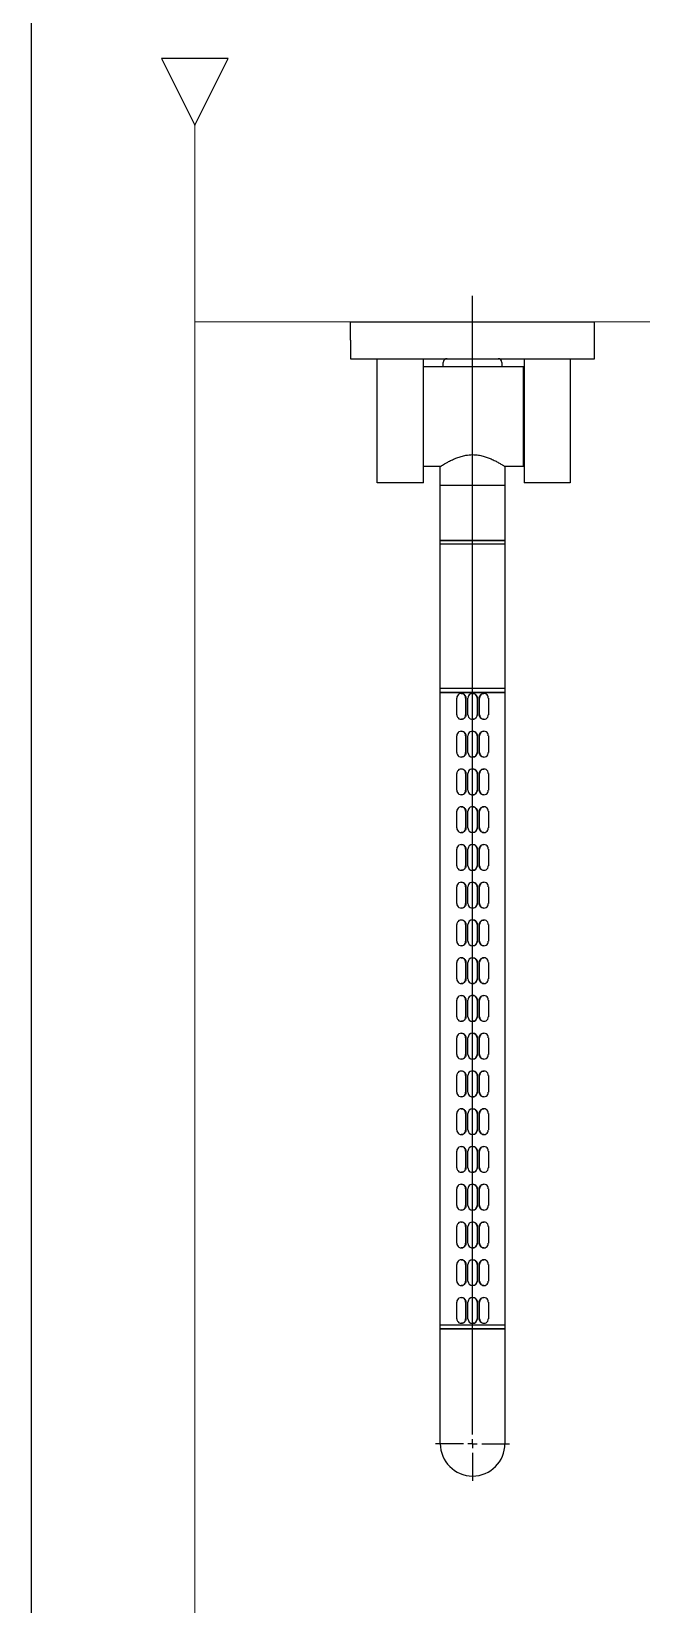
# Model space of a CAD drawing. Header units: millimetres. Extents: x 0 to 4679, y -4094 to -981.
# Drawn here: x 2519 to 2849, y -2402 to -1552 of the extents above; entities that cross this region are included whole.
import ezdxf
from ezdxf.lldxf.tags import DXFTag

# ---------------------------------------------------------------- set-up
doc = ezdxf.new("R2010")
doc.units = ezdxf.units.MM
for name, color, linetype in [('내부선 및 부속', 4, 'Continuous'), ('도각라인', 7, 'Continuous'), ('외형선', 3, 'Continuous'), ('중심선', 1, 'DASHED')]:
    doc.layers.add(name, color=color, linetype=linetype)
tags = doc.linetypes.add('DASHDOT', pattern=[70, 31, -13, 13, -13]).pattern_tags.tags
tags[10:11] = [DXFTag(74, 4), DXFTag(75, 0), DXFTag(340, '0'), DXFTag(46, 0.0), DXFTag(50, 0.0), DXFTag(44, 0.0), DXFTag(45, 0.0)]
tags[8:9] = [DXFTag(74, 4), DXFTag(75, 0), DXFTag(340, '0'), DXFTag(46, 0.0), DXFTag(50, 0.0), DXFTag(44, 0.0), DXFTag(45, 0.0)]
tags[6:7] = [DXFTag(74, 4), DXFTag(75, 0), DXFTag(340, '0'), DXFTag(46, 0.0), DXFTag(50, 0.0), DXFTag(44, 0.0), DXFTag(45, 0.0)]
tags[4:5] = [DXFTag(74, 4), DXFTag(75, 0), DXFTag(340, '0'), DXFTag(46, 0.0), DXFTag(50, 0.0), DXFTag(44, 0.0), DXFTag(45, 0.0)]
tags = doc.linetypes.add('DASHED', pattern=[25.72, 12.86, -12.86]).pattern_tags.tags
tags[6:7] = [DXFTag(74, 4), DXFTag(75, 0), DXFTag(340, '0'), DXFTag(46, 0.0), DXFTag(50, 0.0), DXFTag(44, 0.0), DXFTag(45, 0.0)]
tags[4:5] = [DXFTag(74, 4), DXFTag(75, 0), DXFTag(340, '0'), DXFTag(46, 0.0), DXFTag(50, 0.0), DXFTag(44, 0.0), DXFTag(45, 0.0)]

msp = doc.modelspace()

# ---------------------------------------------------------------- linework, layer by layer
at = {"layer": '내부선 및 부속', "linetype": 'Continuous'}
for p, q in [((2691.91, -1718.6), (2691.91, -1708.6)), ((2691.91, -1708.6), (2823.91, -1708.6)), ((2823.91, -1718.6), (2823.91, -1708.6)), ((2691.91, -1718.6), (2691.91, -1728.6)), ((2823.91, -1728.6), (2823.91, -1718.6)), ((2691.91, -1728.6), (2823.91, -1728.6)), ((2706.41, -1759.9), (2706.41, -1729.1)), ((2731.41, -1728.9), (2706.61, -1728.9)), ((2707.11, -1728.6), (2707.11, -1728.9)), ((2708.51, -1728.6), (2708.51, -1728.9)), ((2716.51, -1728.9), (2716.51, -1728.6)), ((2727.11, -1728.9), (2727.11, -1728.6)), ((2728.11, -1728.6), (2728.11, -1728.9)), ((2729.11, -1728.9), (2729.11, -1728.6)), ((2731.41, -1729.1), (2731.41, -1728.9)), ((2731.41, -1759.9), (2731.41, -1729.1)), ((2731.41, -1732.9), (2785.51, -1732.9)), ((2742.16, -1732.9), (2742.16, -1730.6)), ((2773.86, -1730.6), (2773.86, -1732.9)), ((2785.51, -1786.9), (2785.51, -1732.9)), ((2810.61, -1728.9), (2785.81, -1728.9)), ((2785.81, -1728.9), (2785.81, -1729.1)), ((2785.81, -1729.1), (2785.81, -1759.9)), ((2788.11, -1728.6), (2788.11, -1728.9)), ((2789.11, -1728.9), (2789.11, -1728.6)), ((2790.11, -1728.6), (2790.11, -1728.9)), ((2800.71, -1728.9), (2800.71, -1728.6)), ((2808.71, -1728.6), (2808.71, -1728.9)), ((2810.11, -1728.6), (2810.11, -1728.9)), ((2810.81, -1729.1), (2810.81, -1759.9)), ((2785.51, -1737.4), (2785.81, -1737.4)), ((2706.41, -1795.65), (2706.41, -1759.9)), ((2731.41, -1795.65), (2731.41, -1759.9)), ((2785.81, -1759.9), (2785.81, -1795.65)), ((2810.81, -1759.9), (2810.81, -1795.65)), ((2785.81, -1782.4), (2785.51, -1782.4)), ((2740.52, -1786.9), (2731.41, -1786.9)), ((2740.51, -1796.9), (2740.51, -1786.89)), ((2785.51, -1786.9), (2775.48, -1786.9)), ((2775.51, -1786.88), (2775.51, -1796.9)), ((2731.41, -1795.65), (2706.41, -1795.65)), ((2740.51, -1797.1), (2740.51, -1796.9)), ((2740.51, -1796.9), (2758.01, -1796.9)), ((2740.51, -1826.9), (2740.51, -1797.1)), ((2758.01, -1796.9), (2775.51, -1796.9)), ((2775.51, -1796.9), (2775.51, -1797.1)), ((2775.51, -1797.1), (2775.51, -1826.9)), ((2810.81, -1795.65), (2785.81, -1795.65)), ((2740.51, -1828.9), (2740.51, -1826.9)), ((2775.51, -1826.9), (2740.51, -1826.9)), ((2740.51, -1826.9), (2758.89, -1826.9)), ((2758.89, -1826.9), (2775.51, -1826.9)), ((2775.51, -1826.9), (2775.51, -1828.9)), ((2740.51, -1906.9), (2740.51, -1828.9)), ((2775.51, -1828.9), (2740.51, -1828.9)), ((2775.51, -1828.9), (2775.51, -1906.9)), ((2740.51, -1908.9), (2740.51, -1906.9)), ((2775.51, -1906.9), (2740.51, -1906.9)), ((2740.51, -2250.9), (2740.51, -1908.9)), ((2775.51, -1908.9), (2740.51, -1908.9)), ((2740.51, -1908.9), (2758, -1908.9)), ((2749.5, -1921), (2749.5, -1912)), ((2751.84, -1909.5), (2752.02, -1909.5)), ((2754.19, -1912), (2754.19, -1921)), ((2754.43, -1912), (2754.43, -1921)), ((2755.5, -1921), (2755.5, -1912)), ((2758, -1908.9), (2775.51, -1908.9)), ((2758, -1909.5), (2758, -1909.5)), ((2760.5, -1912), (2760.5, -1921)), ((2760.5, -1912), (2760.5, -1921)), ((2761.58, -1921), (2761.58, -1912)), ((2761.81, -1921), (2761.81, -1912)), ((2763.98, -1909.5), (2764.16, -1909.5)), ((2766.51, -1912), (2766.51, -1921)), ((2775.51, -1906.9), (2775.51, -1908.9)), ((2775.51, -1908.9), (2775.51, -2250.9)), ((2752.02, -1923.5), (2751.84, -1923.5)), ((2758, -1923.5), (2758, -1923.5)), ((2764.16, -1923.5), (2763.98, -1923.5)), ((2749.5, -1941.4), (2749.5, -1932.4)), ((2751.84, -1929.9), (2752.02, -1929.9)), ((2754.19, -1932.4), (2754.19, -1941.4)), ((2754.43, -1932.4), (2754.43, -1941.4)), ((2755.5, -1941.4), (2755.5, -1932.4)), ((2758, -1929.9), (2758, -1929.9)), ((2760.5, -1932.4), (2760.5, -1941.4)), ((2760.5, -1932.4), (2760.5, -1941.4)), ((2761.58, -1941.4), (2761.58, -1932.4)), ((2761.81, -1941.4), (2761.81, -1932.4)), ((2763.98, -1929.9), (2764.16, -1929.9)), ((2766.51, -1932.4), (2766.51, -1941.4)), ((2752.02, -1943.9), (2751.84, -1943.9)), ((2758, -1943.9), (2758, -1943.9)), ((2764.16, -1943.9), (2763.98, -1943.9)), ((2749.5, -1961.8), (2749.5, -1952.8)), ((2751.84, -1950.3), (2752.02, -1950.3)), ((2754.19, -1952.8), (2754.19, -1961.8)), ((2754.43, -1952.8), (2754.43, -1961.8)), ((2755.5, -1961.8), (2755.5, -1952.8)), ((2758, -1950.3), (2758, -1950.3)), ((2760.5, -1952.8), (2760.5, -1961.8)), ((2760.5, -1952.8), (2760.5, -1961.8)), ((2761.58, -1961.8), (2761.58, -1952.8)), ((2761.81, -1961.8), (2761.81, -1952.8)), ((2763.98, -1950.3), (2764.16, -1950.3)), ((2766.51, -1952.8), (2766.51, -1961.8)), ((2752.02, -1964.3), (2751.84, -1964.3)), ((2751.84, -1970.7), (2752.02, -1970.7)), ((2758, -1964.3), (2758, -1964.3)), ((2758, -1970.7), (2758, -1970.7)), ((2764.16, -1964.3), (2763.98, -1964.3)), ((2763.98, -1970.7), (2764.16, -1970.7)), ((2749.5, -1982.2), (2749.5, -1973.2)), ((2754.19, -1973.2), (2754.19, -1982.2)), ((2754.43, -1973.2), (2754.43, -1982.2)), ((2755.5, -1982.2), (2755.5, -1973.2)), ((2760.5, -1973.2), (2760.5, -1982.2)), ((2760.5, -1973.2), (2760.5, -1982.2)), ((2761.58, -1982.2), (2761.58, -1973.2)), ((2761.81, -1982.2), (2761.81, -1973.2)), ((2766.51, -1973.2), (2766.51, -1982.2)), ((2752.02, -1984.7), (2751.84, -1984.7)), ((2758, -1984.7), (2758, -1984.7)), ((2764.16, -1984.7), (2763.98, -1984.7)), ((2749.5, -2002.6), (2749.5, -1993.6)), ((2751.84, -1991.1), (2752.02, -1991.1)), ((2754.19, -1993.6), (2754.19, -2002.6)), ((2754.43, -1993.6), (2754.43, -2002.6)), ((2755.5, -2002.6), (2755.5, -1993.6)), ((2758, -1991.1), (2758, -1991.1)), ((2760.5, -1993.6), (2760.5, -2002.6)), ((2760.5, -1993.6), (2760.5, -2002.6)), ((2761.58, -2002.6), (2761.58, -1993.6)), ((2761.81, -2002.6), (2761.81, -1993.6)), ((2763.98, -1991.1), (2764.16, -1991.1)), ((2766.51, -1993.6), (2766.51, -2002.6)), ((2752.02, -2005.1), (2751.84, -2005.1)), ((2758, -2005.1), (2758, -2005.1)), ((2764.16, -2005.1), (2763.98, -2005.1)), ((2749.5, -2023), (2749.5, -2014)), ((2751.84, -2011.5), (2752.02, -2011.5)), ((2754.19, -2014), (2754.19, -2023)), ((2754.43, -2014), (2754.43, -2023)), ((2755.5, -2023), (2755.5, -2014)), ((2758, -2011.5), (2758, -2011.5)), ((2760.5, -2014), (2760.5, -2023)), ((2760.5, -2014), (2760.5, -2023)), ((2761.58, -2023), (2761.58, -2014)), ((2761.81, -2023), (2761.81, -2014)), ((2763.98, -2011.5), (2764.16, -2011.5)), ((2766.51, -2014), (2766.51, -2023)), ((2752.02, -2025.5), (2751.84, -2025.5)), ((2758, -2025.5), (2758, -2025.5)), ((2764.16, -2025.5), (2763.98, -2025.5)), ((2749.5, -2043.4), (2749.5, -2034.4)), ((2751.84, -2031.9), (2752.02, -2031.9)), ((2754.19, -2034.4), (2754.19, -2043.4)), ((2754.43, -2034.4), (2754.43, -2043.4)), ((2755.5, -2043.4), (2755.5, -2034.4)), ((2758, -2031.9), (2758, -2031.9)), ((2760.5, -2034.4), (2760.5, -2043.4)), ((2760.5, -2034.4), (2760.5, -2043.4)), ((2761.58, -2043.4), (2761.58, -2034.4)), ((2761.81, -2043.4), (2761.81, -2034.4)), ((2763.98, -2031.9), (2764.16, -2031.9)), ((2766.51, -2034.4), (2766.51, -2043.4)), ((2752.02, -2045.9), (2751.84, -2045.9)), ((2758, -2045.9), (2758, -2045.9)), ((2764.16, -2045.9), (2763.98, -2045.9)), ((2749.5, -2063.8), (2749.5, -2054.8)), ((2751.84, -2052.3), (2752.02, -2052.3)), ((2754.19, -2054.8), (2754.19, -2063.8)), ((2754.43, -2054.8), (2754.43, -2063.8)), ((2755.5, -2063.8), (2755.5, -2054.8)), ((2758, -2052.3), (2758, -2052.3)), ((2760.5, -2054.8), (2760.5, -2063.8)), ((2760.5, -2054.8), (2760.5, -2063.8)), ((2761.58, -2063.8), (2761.58, -2054.8)), ((2761.81, -2063.8), (2761.81, -2054.8)), ((2763.98, -2052.3), (2764.16, -2052.3)), ((2766.51, -2054.8), (2766.51, -2063.8)), ((2752.02, -2066.3), (2751.84, -2066.3)), ((2751.84, -2072.7), (2752.02, -2072.7)), ((2758, -2066.3), (2758, -2066.3)), ((2758, -2072.7), (2758, -2072.7)), ((2764.16, -2066.3), (2763.98, -2066.3)), ((2763.98, -2072.7), (2764.16, -2072.7)), ((2749.5, -2084.2), (2749.5, -2075.2)), ((2754.19, -2075.2), (2754.19, -2084.2)), ((2754.43, -2075.2), (2754.43, -2084.2)), ((2755.5, -2084.2), (2755.5, -2075.2)), ((2760.5, -2075.2), (2760.5, -2084.2)), ((2760.5, -2075.2), (2760.5, -2084.2)), ((2761.58, -2084.2), (2761.58, -2075.2)), ((2761.81, -2084.2), (2761.81, -2075.2)), ((2766.51, -2075.2), (2766.51, -2084.2)), ((2752.02, -2086.7), (2751.84, -2086.7)), ((2758, -2086.7), (2758, -2086.7)), ((2764.16, -2086.7), (2763.98, -2086.7)), ((2749.5, -2104.6), (2749.5, -2095.6)), ((2751.84, -2093.1), (2752.02, -2093.1)), ((2754.19, -2095.6), (2754.19, -2104.6)), ((2754.43, -2095.6), (2754.43, -2104.6)), ((2755.5, -2104.6), (2755.5, -2095.6)), ((2758, -2093.1), (2758, -2093.1)), ((2760.5, -2095.6), (2760.5, -2104.6)), ((2760.5, -2095.6), (2760.5, -2104.6)), ((2761.58, -2104.6), (2761.58, -2095.6)), ((2761.81, -2104.6), (2761.81, -2095.6)), ((2763.98, -2093.1), (2764.16, -2093.1)), ((2766.51, -2095.6), (2766.51, -2104.6)), ((2752.02, -2107.1), (2751.84, -2107.1)), ((2758, -2107.1), (2758, -2107.1)), ((2764.16, -2107.1), (2763.98, -2107.1)), ((2749.5, -2125), (2749.5, -2116)), ((2751.84, -2113.5), (2752.02, -2113.5)), ((2754.19, -2116), (2754.19, -2125)), ((2754.43, -2116), (2754.43, -2125)), ((2755.5, -2125), (2755.5, -2116)), ((2758, -2113.5), (2758, -2113.5)), ((2760.5, -2116), (2760.5, -2125)), ((2760.5, -2116), (2760.5, -2125)), ((2761.58, -2125), (2761.58, -2116)), ((2761.81, -2125), (2761.81, -2116)), ((2763.98, -2113.5), (2764.16, -2113.5)), ((2766.51, -2116), (2766.51, -2125)), ((2752.02, -2127.5), (2751.84, -2127.5)), ((2758, -2127.5), (2758, -2127.5)), ((2764.16, -2127.5), (2763.98, -2127.5)), ((2749.5, -2145.4), (2749.5, -2136.4)), ((2751.84, -2133.9), (2752.02, -2133.9)), ((2754.19, -2136.4), (2754.19, -2145.4)), ((2754.43, -2136.4), (2754.43, -2145.4)), ((2755.5, -2145.4), (2755.5, -2136.4)), ((2758, -2133.9), (2758, -2133.9)), ((2760.5, -2136.4), (2760.5, -2145.4)), ((2760.5, -2136.4), (2760.5, -2145.4)), ((2761.58, -2145.4), (2761.58, -2136.4)), ((2761.81, -2145.4), (2761.81, -2136.4)), ((2763.98, -2133.9), (2764.16, -2133.9)), ((2766.51, -2136.4), (2766.51, -2145.4)), ((2752.02, -2147.9), (2751.84, -2147.9)), ((2758, -2147.9), (2758, -2147.9)), ((2764.16, -2147.9), (2763.98, -2147.9)), ((2749.5, -2165.8), (2749.5, -2156.8)), ((2751.84, -2154.3), (2752.02, -2154.3)), ((2754.19, -2156.8), (2754.19, -2165.8)), ((2754.43, -2156.8), (2754.43, -2165.8)), ((2755.5, -2165.8), (2755.5, -2156.8)), ((2758, -2154.3), (2758, -2154.3)), ((2760.5, -2156.8), (2760.5, -2165.8)), ((2760.5, -2156.8), (2760.5, -2165.8)), ((2761.58, -2165.8), (2761.58, -2156.8)), ((2761.81, -2165.8), (2761.81, -2156.8)), ((2763.98, -2154.3), (2764.16, -2154.3)), ((2766.51, -2156.8), (2766.51, -2165.8)), ((2752.02, -2168.3), (2751.84, -2168.3)), ((2751.84, -2174.7), (2752.02, -2174.7)), ((2758, -2168.3), (2758, -2168.3)), ((2758, -2174.7), (2758, -2174.7)), ((2764.16, -2168.3), (2763.98, -2168.3)), ((2763.98, -2174.7), (2764.16, -2174.7)), ((2749.5, -2186.2), (2749.5, -2177.2)), ((2754.19, -2177.2), (2754.19, -2186.2)), ((2754.43, -2177.2), (2754.43, -2186.2)), ((2755.5, -2186.2), (2755.5, -2177.2)), ((2760.5, -2177.2), (2760.5, -2186.2)), ((2760.5, -2177.2), (2760.5, -2186.2)), ((2761.58, -2186.2), (2761.58, -2177.2)), ((2761.81, -2186.2), (2761.81, -2177.2)), ((2766.51, -2177.2), (2766.51, -2186.2)), ((2752.02, -2188.7), (2751.84, -2188.7)), ((2758, -2188.7), (2758, -2188.7)), ((2764.16, -2188.7), (2763.98, -2188.7)), ((2749.5, -2206.6), (2749.5, -2197.6)), ((2751.84, -2195.1), (2752.02, -2195.1)), ((2754.19, -2197.6), (2754.19, -2206.6)), ((2754.43, -2197.6), (2754.43, -2206.6)), ((2755.5, -2206.6), (2755.5, -2197.6)), ((2758, -2195.1), (2758, -2195.1)), ((2760.5, -2197.6), (2760.5, -2206.6)), ((2760.5, -2197.6), (2760.5, -2206.6)), ((2761.58, -2206.6), (2761.58, -2197.6)), ((2761.81, -2206.6), (2761.81, -2197.6)), ((2763.98, -2195.1), (2764.16, -2195.1)), ((2766.51, -2197.6), (2766.51, -2206.6)), ((2752.02, -2209.1), (2751.84, -2209.1)), ((2758, -2209.1), (2758, -2209.1)), ((2764.16, -2209.1), (2763.98, -2209.1)), ((2749.5, -2227), (2749.5, -2218)), ((2751.84, -2215.5), (2752.02, -2215.5)), ((2754.19, -2218), (2754.19, -2227)), ((2754.43, -2218), (2754.43, -2227)), ((2755.5, -2227), (2755.5, -2218)), ((2758, -2215.5), (2758, -2215.5)), ((2760.5, -2218), (2760.5, -2227)), ((2760.5, -2218), (2760.5, -2227)), ((2761.58, -2227), (2761.58, -2218)), ((2761.81, -2227), (2761.81, -2218)), ((2763.98, -2215.5), (2764.16, -2215.5)), ((2766.51, -2218), (2766.51, -2227)), ((2752.02, -2229.5), (2751.84, -2229.5)), ((2758, -2229.5), (2758, -2229.5)), ((2764.16, -2229.5), (2763.98, -2229.5)), ((2749.5, -2247.4), (2749.5, -2238.4)), ((2751.84, -2235.9), (2752.02, -2235.9)), ((2754.19, -2238.4), (2754.19, -2247.4)), ((2754.43, -2238.4), (2754.43, -2247.4)), ((2755.5, -2247.4), (2755.5, -2238.4)), ((2758, -2235.9), (2758, -2235.9)), ((2760.5, -2238.4), (2760.5, -2247.4)), ((2760.5, -2238.4), (2760.5, -2247.4)), ((2761.58, -2247.4), (2761.58, -2238.4)), ((2761.81, -2247.4), (2761.81, -2238.4)), ((2763.98, -2235.9), (2764.16, -2235.9)), ((2766.51, -2238.4), (2766.51, -2247.4)), ((2740.51, -2252.9), (2740.51, -2250.9)), ((2759.62, -2250.9), (2740.51, -2250.9)), ((2775.51, -2250.9), (2740.51, -2250.9)), ((2752.02, -2249.9), (2751.84, -2249.9)), ((2758, -2249.9), (2758, -2249.9)), ((2775.51, -2250.9), (2759.62, -2250.9)), ((2764.16, -2249.9), (2763.98, -2249.9)), ((2775.51, -2250.9), (2775.51, -2252.9)), ((2740.51, -2289.9), (2740.51, -2252.9)), ((2759.62, -2252.9), (2740.51, -2252.9)), ((2740.51, -2252.9), (2775.51, -2252.9)), ((2775.51, -2252.9), (2759.62, -2252.9)), ((2775.51, -2252.9), (2775.51, -2289.9)), ((2740.51, -2314.9), (2740.51, -2289.9)), ((2775.51, -2289.9), (2775.51, -2314.9))]:
    msp.add_line(p, q, dxfattribs=at)
for centre, radius, start, end in [((2706.61, -1729.1), 0.2, 90, 180), ((2744.16, -1730.6), 2, 90, 180), ((2771.86, -1730.6), 2, 0, 90), ((2810.61, -1729.1), 0.2, 0, 90), ((2740.71, -1797.1), 0.2, 90, 180), ((2775.31, -1797.1), 0.2, 0, 90), ((2751.84, -1911.88), 2.35, 357.12143, 182.87857), ((2758, -1912), 2.5, 359.99997, 180.00003), ((2764.16, -1911.88), 2.35, 357.14352, 182.85648), ((2751.84, -1921.12), 2.35, 177.12143, 2.87857), ((2758, -1921), 2.5, 179.99997, 0.00003), ((2764.16, -1921.12), 2.35, 177.14352, 2.85648), ((2751.84, -1932.28), 2.35, 357.12143, 182.87857), ((2758, -1932.4), 2.5, 359.99997, 180.00003), ((2764.16, -1932.28), 2.35, 357.14352, 182.85648), ((2751.84, -1941.52), 2.35, 177.12166, 2.87834), ((2758, -1941.4), 2.5, 180.0002, 359.9998), ((2764.16, -1941.52), 2.35, 177.14375, 2.85625), ((2751.84, -1952.68), 2.35, 357.12132, 182.87868), ((2758, -1952.8), 2.5, 359.99986, 180.00014), ((2764.16, -1952.68), 2.35, 357.14341, 182.85659), ((2751.84, -1961.92), 2.35, 177.1212, 2.8788), ((2758, -1961.8), 2.5, 179.99974, 0.00026), ((2764.16, -1961.92), 2.35, 177.14329, 2.85671), ((2751.84, -1973.08), 2.35, 357.1212, 182.8788), ((2758, -1973.2), 2.5, 359.99974, 180.00026), ((2764.16, -1973.08), 2.35, 357.14329, 182.85671), ((2751.84, -1982.32), 2.35, 177.12166, 2.87834), ((2758, -1982.2), 2.5, 180.0002, 359.9998), ((2764.16, -1982.32), 2.35, 177.14375, 2.85625), ((2751.84, -1993.48), 2.35, 357.12166, 182.87834), ((2758, -1993.6), 2.5, 0.0002, 179.9998), ((2764.16, -1993.48), 2.35, 357.14375, 182.85625), ((2751.84, -2002.72), 2.35, 177.12166, 2.87834), ((2758, -2002.6), 2.5, 180.0002, 359.9998), ((2764.16, -2002.72), 2.35, 177.14375, 2.85625), ((2751.84, -2013.88), 2.35, 357.12097, 182.87903), ((2758, -2014), 2.5, 359.99951, 180.00049), ((2764.16, -2013.88), 2.35, 357.14306, 182.85694), ((2751.84, -2023.12), 2.35, 177.12097, 2.87903), ((2758, -2023), 2.5, 179.99951, 0.00049), ((2764.16, -2023.12), 2.35, 177.14306, 2.85694), ((2751.84, -2034.28), 2.35, 357.12166, 182.87834), ((2758, -2034.4), 2.5, 0.0002, 179.9998), ((2764.16, -2034.28), 2.35, 357.14375, 182.85625), ((2751.84, -2043.52), 2.35, 177.12166, 2.87834), ((2758, -2043.4), 2.5, 180.0002, 359.9998), ((2764.16, -2043.52), 2.35, 177.14375, 2.85625), ((2751.84, -2054.68), 2.35, 357.12166, 182.87834), ((2758, -2054.8), 2.5, 0.0002, 179.9998), ((2764.16, -2054.68), 2.35, 357.14375, 182.85625), ((2751.84, -2063.92), 2.35, 177.1212, 2.8788), ((2758, -2063.8), 2.5, 179.99974, 0.00026), ((2764.16, -2063.92), 2.35, 177.14329, 2.85671), ((2751.84, -2075.08), 2.35, 357.1212, 182.8788), ((2758, -2075.2), 2.5, 359.99974, 180.00026), ((2764.16, -2075.08), 2.35, 357.14329, 182.85671), ((2751.84, -2084.32), 2.35, 177.12166, 2.87834), ((2758, -2084.2), 2.5, 180.0002, 359.9998), ((2764.16, -2084.32), 2.35, 177.14375, 2.85625), ((2751.84, -2095.48), 2.35, 357.12166, 182.87834), ((2758, -2095.6), 2.5, 0.0002, 179.9998), ((2764.16, -2095.48), 2.35, 357.14375, 182.85625), ((2751.84, -2104.72), 2.35, 177.12166, 2.87834), ((2758, -2104.6), 2.5, 180.0002, 359.9998), ((2764.16, -2104.72), 2.35, 177.14375, 2.85625), ((2751.84, -2115.88), 2.35, 357.1212, 182.8788), ((2758, -2116), 2.5, 359.99974, 180.00026), ((2764.16, -2115.88), 2.35, 357.14329, 182.85671), ((2751.84, -2125.12), 2.35, 177.12097, 2.87903), ((2758, -2125), 2.5, 179.99951, 0.00049), ((2764.16, -2125.12), 2.35, 177.14306, 2.85694), ((2751.84, -2136.28), 2.35, 357.12166, 182.87834), ((2758, -2136.4), 2.5, 0.0002, 179.9998), ((2764.16, -2136.28), 2.35, 357.14375, 182.85625), ((2751.84, -2145.52), 2.35, 177.12166, 2.87834), ((2758, -2145.4), 2.5, 180.0002, 359.9998), ((2764.16, -2145.52), 2.35, 177.14375, 2.85625), ((2751.84, -2156.68), 2.35, 357.12166, 182.87834), ((2758, -2156.8), 2.5, 0.0002, 179.9998), ((2764.16, -2156.68), 2.35, 357.14375, 182.85625), ((2751.84, -2165.92), 2.35, 177.1212, 2.8788), ((2758, -2165.8), 2.5, 179.99974, 0.00026), ((2764.16, -2165.92), 2.35, 177.14329, 2.85671), ((2751.84, -2177.08), 2.35, 357.1212, 182.8788), ((2758, -2177.2), 2.5, 359.99974, 180.00026), ((2764.16, -2177.08), 2.35, 357.14329, 182.85671), ((2751.84, -2186.32), 2.35, 177.12166, 2.87834), ((2758, -2186.2), 2.5, 180.0002, 359.9998), ((2764.16, -2186.32), 2.35, 177.14375, 2.85625), ((2751.84, -2197.48), 2.35, 357.12166, 182.87834), ((2758, -2197.6), 2.5, 0.0002, 179.9998), ((2764.16, -2197.48), 2.35, 357.14375, 182.85625), ((2751.84, -2206.72), 2.35, 177.12097, 2.87903), ((2758, -2206.6), 2.5, 179.99951, 0.00049), ((2764.16, -2206.72), 2.35, 177.14306, 2.85694), ((2751.84, -2217.88), 2.35, 357.12166, 182.87834), ((2758, -2218), 2.5, 0.0002, 179.9998), ((2764.16, -2217.88), 2.35, 357.14375, 182.85625), ((2751.84, -2227.12), 2.35, 177.12166, 2.87834), ((2758, -2227), 2.5, 180.0002, 359.9998), ((2764.16, -2227.12), 2.35, 177.14375, 2.85625), ((2751.84, -2238.28), 2.35, 357.12166, 182.87834), ((2758, -2238.4), 2.5, 0.0002, 179.9998), ((2764.16, -2238.28), 2.35, 357.14375, 182.85625), ((2751.84, -2247.52), 2.35, 177.12166, 2.87834), ((2758, -2247.4), 2.5, 180.0002, 359.9998), ((2764.16, -2247.52), 2.35, 177.14375, 2.85625), ((2758.01, -2314.9), 17.5, 180, 270), ((2758.01, -2314.9), 17.5, 270, 0)]:
    msp.add_arc(centre, radius, start, end, dxfattribs=at)
for points, knots in [([(2740.52, -1786.89), (2740.52, -1786.9), (2740.45, -1786.94), (2740.7, -1786.78), (2741.25, -1786.43), (2742.17, -1785.86), (2743.41, -1785.11), (2745.03, -1784.2), (2747.05, -1783.17), (2749.36, -1782.17), (2751.82, -1781.34), (2754.66, -1780.64), (2756.79, -1780.53), (2758.01, -1780.46)], [0, 0, 0, 0, 0.006342, 0.100883, 0.187439, 0.276205, 0.369092, 0.464016, 0.5712, 0.681031, 0.774852, 0.871112, 1, 1, 1, 1]), ([(2758.01, -1780.46), (2758.86, -1780.49), (2760.58, -1780.56), (2763.06, -1781.03), (2765.4, -1781.72), (2767.63, -1782.57), (2769.75, -1783.55), (2771.73, -1784.6), (2773.45, -1785.6), (2774.68, -1786.37), (2775.4, -1786.83), (2775.46, -1786.87), (2775.48, -1786.88)], [0, 0, 0, 0, 0.089527, 0.182248, 0.2716465, 0.3630536, 0.4655373, 0.570323, 0.6857049, 0.8052307, 0.9079132, 1, 1, 1, 1]), ([(2752.02, -1909.53), (2752.1, -1909.52), (2752.45, -1909.49), (2753.06, -1909.72), (2753.73, -1910.19), (2754.22, -1910.89), (2754.41, -1911.53), (2754.42, -1911.91), (2754.43, -1912)], [0, 0, 0, 0, 0.070496, 0.282949, 0.496153, 0.711255, 0.926475, 1, 1, 1, 1]), ([(2758, -1909.53), (2758.09, -1909.52), (2758.46, -1909.49), (2759.1, -1909.72), (2759.79, -1910.19), (2760.29, -1910.89), (2760.48, -1911.53), (2760.5, -1911.91), (2760.5, -1912)], [0, 0, 0, 0, 0.070496, 0.282949, 0.496153, 0.711255, 0.926475, 1, 1, 1, 1]), ([(2761.58, -1912), (2761.6, -1911.72), (2761.66, -1911.16), (2762.08, -1910.42), (2762.69, -1909.85), (2763.37, -1909.53), (2763.81, -1909.53), (2763.99, -1909.53)], [0, 0, 0, 0, 0.21325, 0.426444, 0.641012, 0.856495, 1, 1, 1, 1]), ([(2754.43, -1921), (2754.4, -1921.28), (2754.34, -1921.84), (2753.92, -1922.59), (2753.31, -1923.15), (2752.64, -1923.47), (2752.19, -1923.47), (2752.02, -1923.47)], [0, 0, 0, 0, 0.213246, 0.426444, 0.641012, 0.856495, 1, 1, 1, 1]), ([(2760.5, -1921), (2760.47, -1921.28), (2760.42, -1921.84), (2759.99, -1922.59), (2759.36, -1923.15), (2758.66, -1923.47), (2758.19, -1923.47), (2758, -1923.47)], [0, 0, 0, 0, 0.213246, 0.426444, 0.641012, 0.856495, 1, 1, 1, 1]), ([(2763.98, -1923.47), (2763.9, -1923.48), (2763.55, -1923.51), (2762.94, -1923.29), (2762.27, -1922.81), (2761.78, -1922.12), (2761.59, -1921.47), (2761.58, -1921.1), (2761.58, -1921)], [0, 0, 0, 0, 0.070496, 0.282951, 0.496155, 0.711255, 0.926479, 1, 1, 1, 1]), ([(2752.02, -1929.93), (2752.1, -1929.92), (2752.45, -1929.89), (2753.06, -1930.12), (2753.73, -1930.59), (2754.22, -1931.29), (2754.41, -1931.93), (2754.42, -1932.31), (2754.43, -1932.4)], [0, 0, 0, 0, 0.070496, 0.282949, 0.496153, 0.711255, 0.926475, 1, 1, 1, 1]), ([(2758, -1929.93), (2758.09, -1929.92), (2758.46, -1929.89), (2759.1, -1930.12), (2759.79, -1930.59), (2760.29, -1931.29), (2760.48, -1931.93), (2760.5, -1932.31), (2760.5, -1932.4)], [0, 0, 0, 0, 0.070496, 0.282949, 0.496153, 0.711255, 0.926475, 1, 1, 1, 1]), ([(2761.58, -1932.4), (2761.6, -1932.12), (2761.66, -1931.56), (2762.08, -1930.82), (2762.69, -1930.25), (2763.37, -1929.93), (2763.81, -1929.93), (2763.99, -1929.93)], [0, 0, 0, 0, 0.21325, 0.426444, 0.641012, 0.856495, 1, 1, 1, 1]), ([(2754.43, -1941.4), (2754.4, -1941.68), (2754.34, -1942.24), (2753.92, -1942.99), (2753.31, -1943.55), (2752.64, -1943.87), (2752.19, -1943.87), (2752.02, -1943.87)], [0, 0, 0, 0, 0.213246, 0.426444, 0.64101, 0.856495, 1, 1, 1, 1]), ([(2760.5, -1941.4), (2760.47, -1941.68), (2760.42, -1942.24), (2759.99, -1942.99), (2759.36, -1943.55), (2758.66, -1943.87), (2758.19, -1943.87), (2758, -1943.87)], [0, 0, 0, 0, 0.213246, 0.426444, 0.64101, 0.856495, 1, 1, 1, 1]), ([(2763.98, -1943.87), (2763.9, -1943.88), (2763.55, -1943.91), (2762.94, -1943.69), (2762.27, -1943.21), (2761.78, -1942.52), (2761.59, -1941.87), (2761.58, -1941.5), (2761.58, -1941.4)], [0, 0, 0, 0, 0.070496, 0.282951, 0.496155, 0.711255, 0.926479, 1, 1, 1, 1]), ([(2752.02, -1950.33), (2752.1, -1950.32), (2752.45, -1950.29), (2753.06, -1950.52), (2753.73, -1950.99), (2754.22, -1951.69), (2754.41, -1952.33), (2754.42, -1952.71), (2754.43, -1952.8)], [0, 0, 0, 0, 0.070496, 0.28295, 0.496154, 0.711252, 0.926475, 1, 1, 1, 1]), ([(2758, -1950.33), (2758.09, -1950.32), (2758.46, -1950.29), (2759.1, -1950.52), (2759.79, -1950.99), (2760.29, -1951.69), (2760.48, -1952.33), (2760.5, -1952.71), (2760.5, -1952.8)], [0, 0, 0, 0, 0.070496, 0.28295, 0.496154, 0.711252, 0.926475, 1, 1, 1, 1]), ([(2761.58, -1952.8), (2761.6, -1952.52), (2761.66, -1951.96), (2762.08, -1951.22), (2762.69, -1950.65), (2763.37, -1950.33), (2763.81, -1950.33), (2763.99, -1950.33)], [0, 0, 0, 0, 0.21325, 0.426444, 0.641012, 0.856495, 1, 1, 1, 1]), ([(2754.43, -1961.8), (2754.4, -1962.08), (2754.34, -1962.64), (2753.92, -1963.39), (2753.31, -1963.95), (2752.64, -1964.27), (2752.19, -1964.27), (2752.02, -1964.27)], [0, 0, 0, 0, 0.213249, 0.426443, 0.641013, 0.856495, 1, 1, 1, 1]), ([(2760.5, -1961.8), (2760.47, -1962.08), (2760.42, -1962.64), (2759.99, -1963.39), (2759.36, -1963.95), (2758.66, -1964.27), (2758.19, -1964.27), (2758, -1964.27)], [0, 0, 0, 0, 0.213249, 0.426443, 0.641013, 0.856495, 1, 1, 1, 1]), ([(2763.98, -1964.27), (2763.9, -1964.28), (2763.55, -1964.31), (2762.94, -1964.09), (2762.27, -1963.61), (2761.78, -1962.92), (2761.59, -1962.27), (2761.58, -1961.9), (2761.58, -1961.8)], [0, 0, 0, 0, 0.070496, 0.28295, 0.496154, 0.711255, 0.926475, 1, 1, 1, 1]), ([(2752.02, -1970.73), (2752.1, -1970.72), (2752.45, -1970.69), (2753.06, -1970.92), (2753.73, -1971.39), (2754.22, -1972.09), (2754.41, -1972.73), (2754.42, -1973.11), (2754.43, -1973.2)], [0, 0, 0, 0, 0.070496, 0.28295, 0.496154, 0.711256, 0.926475, 1, 1, 1, 1]), ([(2758, -1970.73), (2758.09, -1970.72), (2758.46, -1970.69), (2759.1, -1970.92), (2759.79, -1971.39), (2760.29, -1972.09), (2760.48, -1972.73), (2760.5, -1973.11), (2760.5, -1973.2)], [0, 0, 0, 0, 0.070496, 0.28295, 0.496154, 0.711256, 0.926475, 1, 1, 1, 1]), ([(2761.58, -1973.2), (2761.6, -1972.92), (2761.66, -1972.36), (2762.08, -1971.62), (2762.69, -1971.05), (2763.37, -1970.73), (2763.81, -1970.73), (2763.99, -1970.73)], [0, 0, 0, 0, 0.213249, 0.426443, 0.641013, 0.856495, 1, 1, 1, 1]), ([(2754.43, -1982.2), (2754.4, -1982.48), (2754.34, -1983.04), (2753.92, -1983.79), (2753.31, -1984.35), (2752.64, -1984.67), (2752.19, -1984.67), (2752.02, -1984.67)], [0, 0, 0, 0, 0.213243, 0.426444, 0.641011, 0.856494, 1, 1, 1, 1]), ([(2760.5, -1982.2), (2760.47, -1982.48), (2760.42, -1983.04), (2759.99, -1983.79), (2759.36, -1984.35), (2758.66, -1984.67), (2758.19, -1984.67), (2758, -1984.67)], [0, 0, 0, 0, 0.213243, 0.426444, 0.641011, 0.856494, 1, 1, 1, 1]), ([(2763.98, -1984.67), (2763.9, -1984.68), (2763.55, -1984.71), (2762.94, -1984.49), (2762.27, -1984.01), (2761.78, -1983.32), (2761.59, -1982.67), (2761.58, -1982.3), (2761.58, -1982.2)], [0, 0, 0, 0, 0.070497, 0.282952, 0.496157, 0.711254, 0.926482, 1, 1, 1, 1]), ([(2752.02, -1991.13), (2752.1, -1991.12), (2752.45, -1991.09), (2753.06, -1991.32), (2753.73, -1991.79), (2754.22, -1992.49), (2754.41, -1993.13), (2754.42, -1993.51), (2754.43, -1993.6)], [0, 0, 0, 0, 0.070497, 0.28295, 0.496154, 0.711256, 0.926475, 1, 1, 1, 1]), ([(2758, -1991.13), (2758.09, -1991.12), (2758.46, -1991.09), (2759.1, -1991.32), (2759.79, -1991.79), (2760.29, -1992.49), (2760.48, -1993.13), (2760.5, -1993.51), (2760.5, -1993.6)], [0, 0, 0, 0, 0.070497, 0.28295, 0.496154, 0.711256, 0.926475, 1, 1, 1, 1]), ([(2761.58, -1993.6), (2761.6, -1993.32), (2761.66, -1992.76), (2762.08, -1992.02), (2762.69, -1991.45), (2763.37, -1991.13), (2763.81, -1991.13), (2763.99, -1991.13)], [0, 0, 0, 0, 0.21325, 0.426445, 0.641011, 0.856495, 1, 1, 1, 1]), ([(2754.43, -2002.6), (2754.4, -2002.88), (2754.34, -2003.44), (2753.92, -2004.19), (2753.31, -2004.75), (2752.64, -2005.07), (2752.19, -2005.07), (2752.02, -2005.07)], [0, 0, 0, 0, 0.21325, 0.426444, 0.641009, 0.856495, 1, 1, 1, 1]), ([(2760.5, -2002.6), (2760.47, -2002.88), (2760.42, -2003.44), (2759.99, -2004.19), (2759.36, -2004.75), (2758.66, -2005.07), (2758.19, -2005.07), (2758, -2005.07)], [0, 0, 0, 0, 0.21325, 0.426444, 0.641009, 0.856495, 1, 1, 1, 1]), ([(2763.98, -2005.07), (2763.9, -2005.08), (2763.55, -2005.11), (2762.94, -2004.89), (2762.27, -2004.41), (2761.78, -2003.72), (2761.59, -2003.07), (2761.58, -2002.7), (2761.58, -2002.6)], [0, 0, 0, 0, 0.070496, 0.28295, 0.496154, 0.711255, 0.926475, 1, 1, 1, 1]), ([(2752.02, -2011.53), (2752.1, -2011.52), (2752.45, -2011.49), (2753.06, -2011.72), (2753.73, -2012.19), (2754.22, -2012.89), (2754.41, -2013.53), (2754.42, -2013.91), (2754.43, -2014)], [0, 0, 0, 0, 0.070496, 0.28295, 0.496153, 0.711249, 0.926475, 1, 1, 1, 1]), ([(2758, -2011.53), (2758.09, -2011.52), (2758.46, -2011.49), (2759.1, -2011.72), (2759.79, -2012.19), (2760.29, -2012.89), (2760.48, -2013.53), (2760.5, -2013.91), (2760.5, -2014)], [0, 0, 0, 0, 0.070496, 0.28295, 0.496153, 0.711249, 0.926475, 1, 1, 1, 1]), ([(2761.58, -2014), (2761.6, -2013.72), (2761.66, -2013.16), (2762.08, -2012.42), (2762.69, -2011.85), (2763.37, -2011.53), (2763.81, -2011.53), (2763.99, -2011.53)], [0, 0, 0, 0, 0.213249, 0.426443, 0.641013, 0.856495, 1, 1, 1, 1]), ([(2754.43, -2023), (2754.4, -2023.28), (2754.34, -2023.84), (2753.92, -2024.59), (2753.31, -2025.15), (2752.64, -2025.47), (2752.19, -2025.47), (2752.02, -2025.47)], [0, 0, 0, 0, 0.213249, 0.426443, 0.641013, 0.856495, 1, 1, 1, 1]), ([(2760.5, -2023), (2760.47, -2023.28), (2760.42, -2023.84), (2759.99, -2024.59), (2759.36, -2025.15), (2758.66, -2025.47), (2758.19, -2025.47), (2758, -2025.47)], [0, 0, 0, 0, 0.213249, 0.426443, 0.641013, 0.856495, 1, 1, 1, 1]), ([(2763.98, -2025.47), (2763.9, -2025.48), (2763.55, -2025.51), (2762.94, -2025.29), (2762.27, -2024.81), (2761.78, -2024.12), (2761.59, -2023.47), (2761.58, -2023.1), (2761.58, -2023)], [0, 0, 0, 0, 0.070496, 0.28295, 0.496154, 0.711255, 0.926475, 1, 1, 1, 1]), ([(2752.02, -2031.93), (2752.1, -2031.92), (2752.45, -2031.89), (2753.06, -2032.12), (2753.73, -2032.59), (2754.22, -2033.29), (2754.41, -2033.93), (2754.42, -2034.31), (2754.43, -2034.4)], [0, 0, 0, 0, 0.070496, 0.28295, 0.496154, 0.711256, 0.926475, 1, 1, 1, 1]), ([(2758, -2031.93), (2758.09, -2031.92), (2758.46, -2031.89), (2759.1, -2032.12), (2759.79, -2032.59), (2760.29, -2033.29), (2760.48, -2033.93), (2760.5, -2034.31), (2760.5, -2034.4)], [0, 0, 0, 0, 0.070496, 0.28295, 0.496154, 0.711256, 0.926475, 1, 1, 1, 1]), ([(2761.58, -2034.4), (2761.6, -2034.12), (2761.66, -2033.56), (2762.08, -2032.82), (2762.69, -2032.25), (2763.37, -2031.93), (2763.81, -2031.93), (2763.99, -2031.93)], [0, 0, 0, 0, 0.213249, 0.426443, 0.641013, 0.856495, 1, 1, 1, 1]), ([(2754.43, -2043.4), (2754.4, -2043.68), (2754.34, -2044.24), (2753.92, -2044.99), (2753.31, -2045.55), (2752.64, -2045.87), (2752.19, -2045.87), (2752.02, -2045.87)], [0, 0, 0, 0, 0.21325, 0.426445, 0.641011, 0.856495, 1, 1, 1, 1]), ([(2760.5, -2043.4), (2760.47, -2043.68), (2760.42, -2044.24), (2759.99, -2044.99), (2759.36, -2045.55), (2758.66, -2045.87), (2758.19, -2045.87), (2758, -2045.87)], [0, 0, 0, 0, 0.21325, 0.426445, 0.641011, 0.856495, 1, 1, 1, 1]), ([(2763.98, -2045.87), (2763.9, -2045.88), (2763.55, -2045.91), (2762.94, -2045.69), (2762.27, -2045.21), (2761.78, -2044.52), (2761.59, -2043.87), (2761.58, -2043.5), (2761.58, -2043.4)], [0, 0, 0, 0, 0.070496, 0.282948, 0.496153, 0.711255, 0.926475, 1, 1, 1, 1]), ([(2752.02, -2052.33), (2752.1, -2052.32), (2752.45, -2052.29), (2753.06, -2052.52), (2753.73, -2052.99), (2754.22, -2053.69), (2754.41, -2054.33), (2754.42, -2054.71), (2754.43, -2054.8)], [0, 0, 0, 0, 0.070497, 0.282949, 0.496158, 0.711254, 0.926475, 1, 1, 1, 1]), ([(2758, -2052.33), (2758.09, -2052.32), (2758.46, -2052.29), (2759.1, -2052.52), (2759.79, -2052.99), (2760.29, -2053.69), (2760.48, -2054.33), (2760.5, -2054.71), (2760.5, -2054.8)], [0, 0, 0, 0, 0.070496, 0.282949, 0.496158, 0.711254, 0.926475, 1, 1, 1, 1]), ([(2761.58, -2054.8), (2761.6, -2054.52), (2761.66, -2053.96), (2762.08, -2053.22), (2762.69, -2052.65), (2763.37, -2052.33), (2763.81, -2052.33), (2763.99, -2052.33)], [0, 0, 0, 0, 0.213243, 0.426444, 0.641011, 0.856494, 1, 1, 1, 1]), ([(2754.43, -2063.8), (2754.4, -2064.08), (2754.34, -2064.64), (2753.92, -2065.39), (2753.31, -2065.95), (2752.64, -2066.27), (2752.19, -2066.27), (2752.02, -2066.27)], [0, 0, 0, 0, 0.213249, 0.426443, 0.641013, 0.856495, 1, 1, 1, 1]), ([(2760.5, -2063.8), (2760.47, -2064.08), (2760.42, -2064.64), (2759.99, -2065.39), (2759.36, -2065.95), (2758.66, -2066.27), (2758.19, -2066.27), (2758, -2066.27)], [0, 0, 0, 0, 0.213249, 0.426443, 0.641013, 0.856495, 1, 1, 1, 1]), ([(2763.98, -2066.27), (2763.9, -2066.28), (2763.55, -2066.31), (2762.94, -2066.09), (2762.27, -2065.61), (2761.78, -2064.92), (2761.59, -2064.27), (2761.58, -2063.9), (2761.58, -2063.8)], [0, 0, 0, 0, 0.070496, 0.28295, 0.496154, 0.711255, 0.926475, 1, 1, 1, 1]), ([(2752.02, -2072.73), (2752.1, -2072.72), (2752.45, -2072.69), (2753.06, -2072.92), (2753.73, -2073.39), (2754.22, -2074.09), (2754.41, -2074.73), (2754.42, -2075.11), (2754.43, -2075.2)], [0, 0, 0, 0, 0.070496, 0.28295, 0.496154, 0.711256, 0.926475, 1, 1, 1, 1]), ([(2758, -2072.73), (2758.09, -2072.72), (2758.46, -2072.69), (2759.1, -2072.92), (2759.79, -2073.39), (2760.29, -2074.09), (2760.48, -2074.73), (2760.5, -2075.11), (2760.5, -2075.2)], [0, 0, 0, 0, 0.070496, 0.28295, 0.496154, 0.711256, 0.926475, 1, 1, 1, 1]), ([(2761.58, -2075.2), (2761.6, -2074.92), (2761.66, -2074.36), (2762.08, -2073.62), (2762.69, -2073.05), (2763.37, -2072.73), (2763.81, -2072.73), (2763.99, -2072.73)], [0, 0, 0, 0, 0.213249, 0.426443, 0.641013, 0.856495, 1, 1, 1, 1]), ([(2754.43, -2084.2), (2754.4, -2084.48), (2754.34, -2085.04), (2753.92, -2085.79), (2753.31, -2086.35), (2752.64, -2086.67), (2752.19, -2086.67), (2752.02, -2086.67)], [0, 0, 0, 0, 0.213243, 0.426444, 0.641011, 0.856494, 1, 1, 1, 1]), ([(2760.5, -2084.2), (2760.47, -2084.48), (2760.42, -2085.04), (2759.99, -2085.79), (2759.36, -2086.35), (2758.66, -2086.67), (2758.19, -2086.67), (2758, -2086.67)], [0, 0, 0, 0, 0.213243, 0.426444, 0.641011, 0.856494, 1, 1, 1, 1]), ([(2763.98, -2086.67), (2763.9, -2086.68), (2763.55, -2086.71), (2762.94, -2086.49), (2762.27, -2086.01), (2761.78, -2085.32), (2761.59, -2084.67), (2761.58, -2084.3), (2761.58, -2084.2)], [0, 0, 0, 0, 0.070496, 0.282949, 0.496158, 0.711254, 0.926475, 1, 1, 1, 1]), ([(2752.02, -2093.13), (2752.1, -2093.12), (2752.45, -2093.09), (2753.06, -2093.32), (2753.73, -2093.79), (2754.22, -2094.49), (2754.41, -2095.13), (2754.42, -2095.51), (2754.43, -2095.6)], [0, 0, 0, 0, 0.070496, 0.282948, 0.496153, 0.711255, 0.926475, 1, 1, 1, 1]), ([(2758, -2093.13), (2758.09, -2093.12), (2758.46, -2093.09), (2759.1, -2093.32), (2759.79, -2093.79), (2760.29, -2094.49), (2760.48, -2095.13), (2760.5, -2095.51), (2760.5, -2095.6)], [0, 0, 0, 0, 0.070496, 0.282948, 0.496153, 0.711255, 0.926475, 1, 1, 1, 1]), ([(2761.58, -2095.6), (2761.6, -2095.32), (2761.66, -2094.76), (2762.08, -2094.02), (2762.69, -2093.45), (2763.37, -2093.13), (2763.81, -2093.13), (2763.99, -2093.13)], [0, 0, 0, 0, 0.21325, 0.426445, 0.641011, 0.856495, 1, 1, 1, 1]), ([(2754.43, -2104.6), (2754.4, -2104.88), (2754.34, -2105.44), (2753.92, -2106.19), (2753.31, -2106.75), (2752.64, -2107.07), (2752.19, -2107.07), (2752.02, -2107.07)], [0, 0, 0, 0, 0.213249, 0.426443, 0.641013, 0.856495, 1, 1, 1, 1]), ([(2760.5, -2104.6), (2760.47, -2104.88), (2760.42, -2105.44), (2759.99, -2106.19), (2759.36, -2106.75), (2758.66, -2107.07), (2758.19, -2107.07), (2758, -2107.07)], [0, 0, 0, 0, 0.213249, 0.426443, 0.641013, 0.856495, 1, 1, 1, 1]), ([(2763.98, -2107.07), (2763.9, -2107.08), (2763.55, -2107.11), (2762.94, -2106.89), (2762.27, -2106.41), (2761.78, -2105.72), (2761.59, -2105.07), (2761.58, -2104.7), (2761.58, -2104.6)], [0, 0, 0, 0, 0.070496, 0.28295, 0.496154, 0.711255, 0.926475, 1, 1, 1, 1]), ([(2752.02, -2113.53), (2752.1, -2113.52), (2752.45, -2113.49), (2753.06, -2113.72), (2753.73, -2114.19), (2754.22, -2114.89), (2754.41, -2115.53), (2754.42, -2115.91), (2754.43, -2116)], [0, 0, 0, 0, 0.070496, 0.28295, 0.496154, 0.711256, 0.926475, 1, 1, 1, 1]), ([(2758, -2113.53), (2758.09, -2113.52), (2758.46, -2113.49), (2759.1, -2113.72), (2759.79, -2114.19), (2760.29, -2114.89), (2760.48, -2115.53), (2760.5, -2115.91), (2760.5, -2116)], [0, 0, 0, 0, 0.070496, 0.28295, 0.496154, 0.711256, 0.926475, 1, 1, 1, 1]), ([(2761.58, -2116), (2761.6, -2115.72), (2761.66, -2115.16), (2762.08, -2114.42), (2762.69, -2113.85), (2763.37, -2113.53), (2763.81, -2113.53), (2763.99, -2113.53)], [0, 0, 0, 0, 0.213249, 0.426443, 0.641013, 0.856495, 1, 1, 1, 1]), ([(2754.43, -2125), (2754.4, -2125.28), (2754.34, -2125.84), (2753.92, -2126.59), (2753.31, -2127.15), (2752.64, -2127.47), (2752.19, -2127.47), (2752.02, -2127.47)], [0, 0, 0, 0, 0.213249, 0.426449, 0.641013, 0.856496, 1, 1, 1, 1]), ([(2760.5, -2125), (2760.47, -2125.28), (2760.42, -2125.84), (2759.99, -2126.59), (2759.36, -2127.15), (2758.66, -2127.47), (2758.19, -2127.47), (2758, -2127.47)], [0, 0, 0, 0, 0.213249, 0.426449, 0.641013, 0.856496, 1, 1, 1, 1]), ([(2763.98, -2127.47), (2763.9, -2127.48), (2763.55, -2127.51), (2762.94, -2127.29), (2762.27, -2126.81), (2761.78, -2126.12), (2761.59, -2125.47), (2761.58, -2125.1), (2761.58, -2125)], [0, 0, 0, 0, 0.070496, 0.28295, 0.496153, 0.711249, 0.926475, 1, 1, 1, 1]), ([(2752.02, -2133.93), (2752.1, -2133.92), (2752.45, -2133.89), (2753.06, -2134.12), (2753.73, -2134.59), (2754.22, -2135.29), (2754.41, -2135.93), (2754.42, -2136.31), (2754.43, -2136.4)], [0, 0, 0, 0, 0.070496, 0.28295, 0.496154, 0.711256, 0.926475, 1, 1, 1, 1]), ([(2758, -2133.93), (2758.09, -2133.92), (2758.46, -2133.89), (2759.1, -2134.12), (2759.79, -2134.59), (2760.29, -2135.29), (2760.48, -2135.93), (2760.5, -2136.31), (2760.5, -2136.4)], [0, 0, 0, 0, 0.070496, 0.28295, 0.496154, 0.711256, 0.926475, 1, 1, 1, 1]), ([(2761.58, -2136.4), (2761.6, -2136.12), (2761.66, -2135.56), (2762.08, -2134.82), (2762.69, -2134.26), (2763.37, -2133.93), (2763.81, -2133.93), (2763.99, -2133.93)], [0, 0, 0, 0, 0.21325, 0.426444, 0.641009, 0.856495, 1, 1, 1, 1]), ([(2754.43, -2145.4), (2754.4, -2145.68), (2754.34, -2146.24), (2753.92, -2146.99), (2753.31, -2147.55), (2752.64, -2147.87), (2752.19, -2147.87), (2752.02, -2147.87)], [0, 0, 0, 0, 0.21325, 0.426445, 0.641011, 0.856495, 1, 1, 1, 1]), ([(2760.5, -2145.4), (2760.47, -2145.68), (2760.42, -2146.24), (2759.99, -2146.99), (2759.36, -2147.55), (2758.66, -2147.87), (2758.19, -2147.87), (2758, -2147.87)], [0, 0, 0, 0, 0.21325, 0.426445, 0.641011, 0.856495, 1, 1, 1, 1]), ([(2763.98, -2147.87), (2763.9, -2147.88), (2763.55, -2147.91), (2762.94, -2147.69), (2762.27, -2147.21), (2761.78, -2146.52), (2761.59, -2145.87), (2761.58, -2145.5), (2761.58, -2145.4)], [0, 0, 0, 0, 0.070497, 0.28295, 0.496154, 0.711256, 0.926475, 1, 1, 1, 1]), ([(2752.02, -2154.33), (2752.1, -2154.32), (2752.45, -2154.29), (2753.06, -2154.52), (2753.73, -2154.99), (2754.22, -2155.69), (2754.41, -2156.33), (2754.42, -2156.71), (2754.43, -2156.8)], [0, 0, 0, 0, 0.070497, 0.282952, 0.496157, 0.711254, 0.926482, 1, 1, 1, 1]), ([(2758, -2154.33), (2758.09, -2154.32), (2758.46, -2154.29), (2759.1, -2154.52), (2759.79, -2154.99), (2760.29, -2155.69), (2760.48, -2156.33), (2760.5, -2156.71), (2760.5, -2156.8)], [0, 0, 0, 0, 0.070497, 0.282952, 0.496157, 0.711254, 0.926482, 1, 1, 1, 1]), ([(2761.58, -2156.8), (2761.6, -2156.52), (2761.66, -2155.96), (2762.08, -2155.22), (2762.69, -2154.65), (2763.37, -2154.33), (2763.81, -2154.33), (2763.99, -2154.33)], [0, 0, 0, 0, 0.213243, 0.426444, 0.641011, 0.856494, 1, 1, 1, 1]), ([(2754.43, -2165.8), (2754.4, -2166.08), (2754.34, -2166.64), (2753.92, -2167.39), (2753.31, -2167.95), (2752.64, -2168.27), (2752.19, -2168.27), (2752.02, -2168.27)], [0, 0, 0, 0, 0.213249, 0.426443, 0.641013, 0.856495, 1, 1, 1, 1]), ([(2760.5, -2165.8), (2760.47, -2166.08), (2760.42, -2166.64), (2759.99, -2167.39), (2759.36, -2167.95), (2758.66, -2168.27), (2758.19, -2168.27), (2758, -2168.27)], [0, 0, 0, 0, 0.213249, 0.426443, 0.641013, 0.856495, 1, 1, 1, 1]), ([(2763.98, -2168.27), (2763.9, -2168.28), (2763.55, -2168.31), (2762.94, -2168.09), (2762.27, -2167.61), (2761.78, -2166.92), (2761.59, -2166.27), (2761.58, -2165.9), (2761.58, -2165.8)], [0, 0, 0, 0, 0.070496, 0.28295, 0.496154, 0.711255, 0.926475, 1, 1, 1, 1]), ([(2752.02, -2174.73), (2752.1, -2174.72), (2752.45, -2174.69), (2753.06, -2174.92), (2753.73, -2175.39), (2754.22, -2176.09), (2754.41, -2176.73), (2754.42, -2177.11), (2754.43, -2177.2)], [0, 0, 0, 0, 0.070496, 0.28295, 0.496154, 0.711256, 0.926475, 1, 1, 1, 1]), ([(2758, -2174.73), (2758.09, -2174.72), (2758.46, -2174.69), (2759.1, -2174.92), (2759.79, -2175.39), (2760.29, -2176.09), (2760.48, -2176.73), (2760.5, -2177.11), (2760.5, -2177.2)], [0, 0, 0, 0, 0.070496, 0.28295, 0.496154, 0.711256, 0.926475, 1, 1, 1, 1]), ([(2761.58, -2177.2), (2761.6, -2176.92), (2761.66, -2176.36), (2762.08, -2175.62), (2762.69, -2175.05), (2763.37, -2174.73), (2763.81, -2174.73), (2763.99, -2174.73)], [0, 0, 0, 0, 0.213249, 0.426443, 0.641013, 0.856495, 1, 1, 1, 1]), ([(2754.43, -2186.2), (2754.4, -2186.48), (2754.34, -2187.04), (2753.92, -2187.79), (2753.31, -2188.35), (2752.64, -2188.67), (2752.19, -2188.67), (2752.02, -2188.67)], [0, 0, 0, 0, 0.21325, 0.426445, 0.641011, 0.856495, 1, 1, 1, 1]), ([(2760.5, -2186.2), (2760.47, -2186.48), (2760.42, -2187.04), (2759.99, -2187.79), (2759.36, -2188.35), (2758.66, -2188.67), (2758.19, -2188.67), (2758, -2188.67)], [0, 0, 0, 0, 0.21325, 0.426445, 0.641011, 0.856495, 1, 1, 1, 1]), ([(2763.98, -2188.67), (2763.9, -2188.68), (2763.55, -2188.71), (2762.94, -2188.49), (2762.27, -2188.01), (2761.78, -2187.32), (2761.59, -2186.67), (2761.58, -2186.3), (2761.58, -2186.2)], [0, 0, 0, 0, 0.070496, 0.282948, 0.496153, 0.711255, 0.926475, 1, 1, 1, 1]), ([(2752.02, -2195.13), (2752.1, -2195.12), (2752.45, -2195.09), (2753.06, -2195.32), (2753.73, -2195.79), (2754.22, -2196.49), (2754.41, -2197.13), (2754.42, -2197.51), (2754.43, -2197.6)], [0, 0, 0, 0, 0.070496, 0.282948, 0.496153, 0.711255, 0.926475, 1, 1, 1, 1]), ([(2758, -2195.13), (2758.09, -2195.12), (2758.46, -2195.09), (2759.1, -2195.32), (2759.79, -2195.79), (2760.29, -2196.49), (2760.48, -2197.13), (2760.5, -2197.51), (2760.5, -2197.6)], [0, 0, 0, 0, 0.070496, 0.282948, 0.496153, 0.711255, 0.926475, 1, 1, 1, 1]), ([(2761.58, -2197.6), (2761.6, -2197.32), (2761.66, -2196.76), (2762.08, -2196.02), (2762.69, -2195.45), (2763.37, -2195.13), (2763.81, -2195.13), (2763.99, -2195.13)], [0, 0, 0, 0, 0.21325, 0.426445, 0.641011, 0.856495, 1, 1, 1, 1]), ([(2754.43, -2206.6), (2754.4, -2206.88), (2754.34, -2207.44), (2753.92, -2208.19), (2753.31, -2208.75), (2752.64, -2209.07), (2752.19, -2209.07), (2752.02, -2209.07)], [0, 0, 0, 0, 0.213249, 0.426443, 0.641013, 0.856496, 1, 1, 1, 1]), ([(2760.5, -2206.6), (2760.47, -2206.88), (2760.42, -2207.44), (2759.99, -2208.19), (2759.36, -2208.75), (2758.66, -2209.07), (2758.19, -2209.07), (2758, -2209.07)], [0, 0, 0, 0, 0.213249, 0.426443, 0.641013, 0.856496, 1, 1, 1, 1]), ([(2763.98, -2209.07), (2763.9, -2209.08), (2763.55, -2209.11), (2762.94, -2208.89), (2762.27, -2208.41), (2761.78, -2207.72), (2761.59, -2207.07), (2761.58, -2206.7), (2761.58, -2206.6)], [0, 0, 0, 0, 0.070496, 0.282947, 0.496155, 0.711256, 0.926475, 1, 1, 1, 1]), ([(2752.02, -2215.53), (2752.1, -2215.52), (2752.45, -2215.49), (2753.06, -2215.72), (2753.73, -2216.19), (2754.22, -2216.89), (2754.41, -2217.53), (2754.42, -2217.91), (2754.43, -2218)], [0, 0, 0, 0, 0.070496, 0.282948, 0.496152, 0.711248, 0.926475, 1, 1, 1, 1]), ([(2758, -2215.53), (2758.09, -2215.52), (2758.46, -2215.49), (2759.1, -2215.72), (2759.79, -2216.19), (2760.29, -2216.89), (2760.48, -2217.53), (2760.5, -2217.91), (2760.5, -2218)], [0, 0, 0, 0, 0.070496, 0.282948, 0.496152, 0.711248, 0.926475, 1, 1, 1, 1]), ([(2761.58, -2218), (2761.6, -2217.72), (2761.66, -2217.16), (2762.08, -2216.42), (2762.69, -2215.86), (2763.37, -2215.53), (2763.81, -2215.53), (2763.99, -2215.53)], [0, 0, 0, 0, 0.21325, 0.426451, 0.641011, 0.856494, 1, 1, 1, 1]), ([(2754.43, -2227), (2754.4, -2227.28), (2754.34, -2227.84), (2753.92, -2228.59), (2753.31, -2229.15), (2752.64, -2229.47), (2752.19, -2229.47), (2752.02, -2229.47)], [0, 0, 0, 0, 0.213251, 0.426439, 0.64101, 0.856494, 1, 1, 1, 1]), ([(2760.5, -2227), (2760.47, -2227.28), (2760.42, -2227.84), (2759.99, -2228.59), (2759.36, -2229.15), (2758.66, -2229.47), (2758.19, -2229.47), (2758, -2229.47)], [0, 0, 0, 0, 0.213251, 0.426439, 0.64101, 0.856494, 1, 1, 1, 1]), ([(2763.98, -2229.47), (2763.9, -2229.48), (2763.55, -2229.51), (2762.94, -2229.29), (2762.27, -2228.81), (2761.78, -2228.12), (2761.59, -2227.47), (2761.58, -2227.1), (2761.58, -2227)], [0, 0, 0, 0, 0.070496, 0.282948, 0.496153, 0.711262, 0.926475, 1, 1, 1, 1]), ([(2752.02, -2235.93), (2752.1, -2235.92), (2752.45, -2235.89), (2753.06, -2236.12), (2753.73, -2236.59), (2754.22, -2237.29), (2754.41, -2237.93), (2754.42, -2238.31), (2754.43, -2238.4)], [0, 0, 0, 0, 0.070496, 0.282948, 0.496153, 0.711262, 0.926475, 1, 1, 1, 1]), ([(2758, -2235.93), (2758.09, -2235.92), (2758.46, -2235.89), (2759.1, -2236.12), (2759.79, -2236.59), (2760.29, -2237.29), (2760.48, -2237.93), (2760.5, -2238.31), (2760.5, -2238.4)], [0, 0, 0, 0, 0.070496, 0.282948, 0.496153, 0.711262, 0.926475, 1, 1, 1, 1]), ([(2761.58, -2238.4), (2761.6, -2238.12), (2761.66, -2237.56), (2762.08, -2236.82), (2762.69, -2236.25), (2763.37, -2235.93), (2763.81, -2235.93), (2763.99, -2235.93)], [0, 0, 0, 0, 0.213251, 0.426439, 0.64101, 0.856494, 1, 1, 1, 1]), ([(2754.43, -2247.4), (2754.4, -2247.68), (2754.34, -2248.24), (2753.92, -2248.99), (2753.31, -2249.55), (2752.64, -2249.87), (2752.19, -2249.87), (2752.02, -2249.87)], [0, 0, 0, 0, 0.213251, 0.426439, 0.64101, 0.856494, 1, 1, 1, 1]), ([(2760.5, -2247.4), (2760.47, -2247.68), (2760.42, -2248.24), (2759.99, -2248.99), (2759.36, -2249.55), (2758.66, -2249.87), (2758.19, -2249.87), (2758, -2249.87)], [0, 0, 0, 0, 0.213251, 0.426439, 0.64101, 0.856494, 1, 1, 1, 1]), ([(2763.98, -2249.87), (2763.9, -2249.88), (2763.55, -2249.91), (2762.94, -2249.69), (2762.27, -2249.21), (2761.78, -2248.52), (2761.59, -2247.87), (2761.58, -2247.5), (2761.58, -2247.4)], [0, 0, 0, 0, 0.070496, 0.282948, 0.496152, 0.711248, 0.926475, 1, 1, 1, 1])]:
    msp.add_open_spline(points, degree=3, knots=knots, dxfattribs=at)
at = {"layer": '도각라인', "color": 7}
msp.add_line((2519.45, -4016.91), (2519.45, -980.91), dxfattribs=at)
at = {"layer": '외형선', "linetype": 'Continuous'}
for p, q in [((2589.74, -1566.38), (2607.74, -1602.38)), ((2625.74, -1566.38), (2589.74, -1566.38)), ((2607.74, -1602.38), (2625.74, -1566.38))]:
    msp.add_line(p, q, dxfattribs=at)
at = {"layer": '외형선', "linetype": 'Continuous', "lineweight": 18}
for p, q in [((2607.74, -3932.96), (2607.74, -1602.38)), ((2607.74, -1708.6), (3383.04, -1708.6))]:
    msp.add_line(p, q, dxfattribs=at)
at = {"layer": '중심선', "linetype": 'DASHDOT'}
for p, q in [((2758.01, -2309.9), (2758.01, -1694.59)), ((2753.01, -2314.9), (2738.01, -2314.9)), ((2758.01, -2314.9), (2755.51, -2314.9)), ((2758.01, -2314.9), (2758.01, -2312.4)), ((2758.01, -2314.9), (2760.51, -2314.9)), ((2758.01, -2314.9), (2758.01, -2317.4)), ((2758.01, -2319.9), (2758.01, -2334.9)), ((2763.01, -2314.9), (2778.01, -2314.9))]:
    msp.add_line(p, q, dxfattribs=at)

doc.saveas('drawing.dxf')
